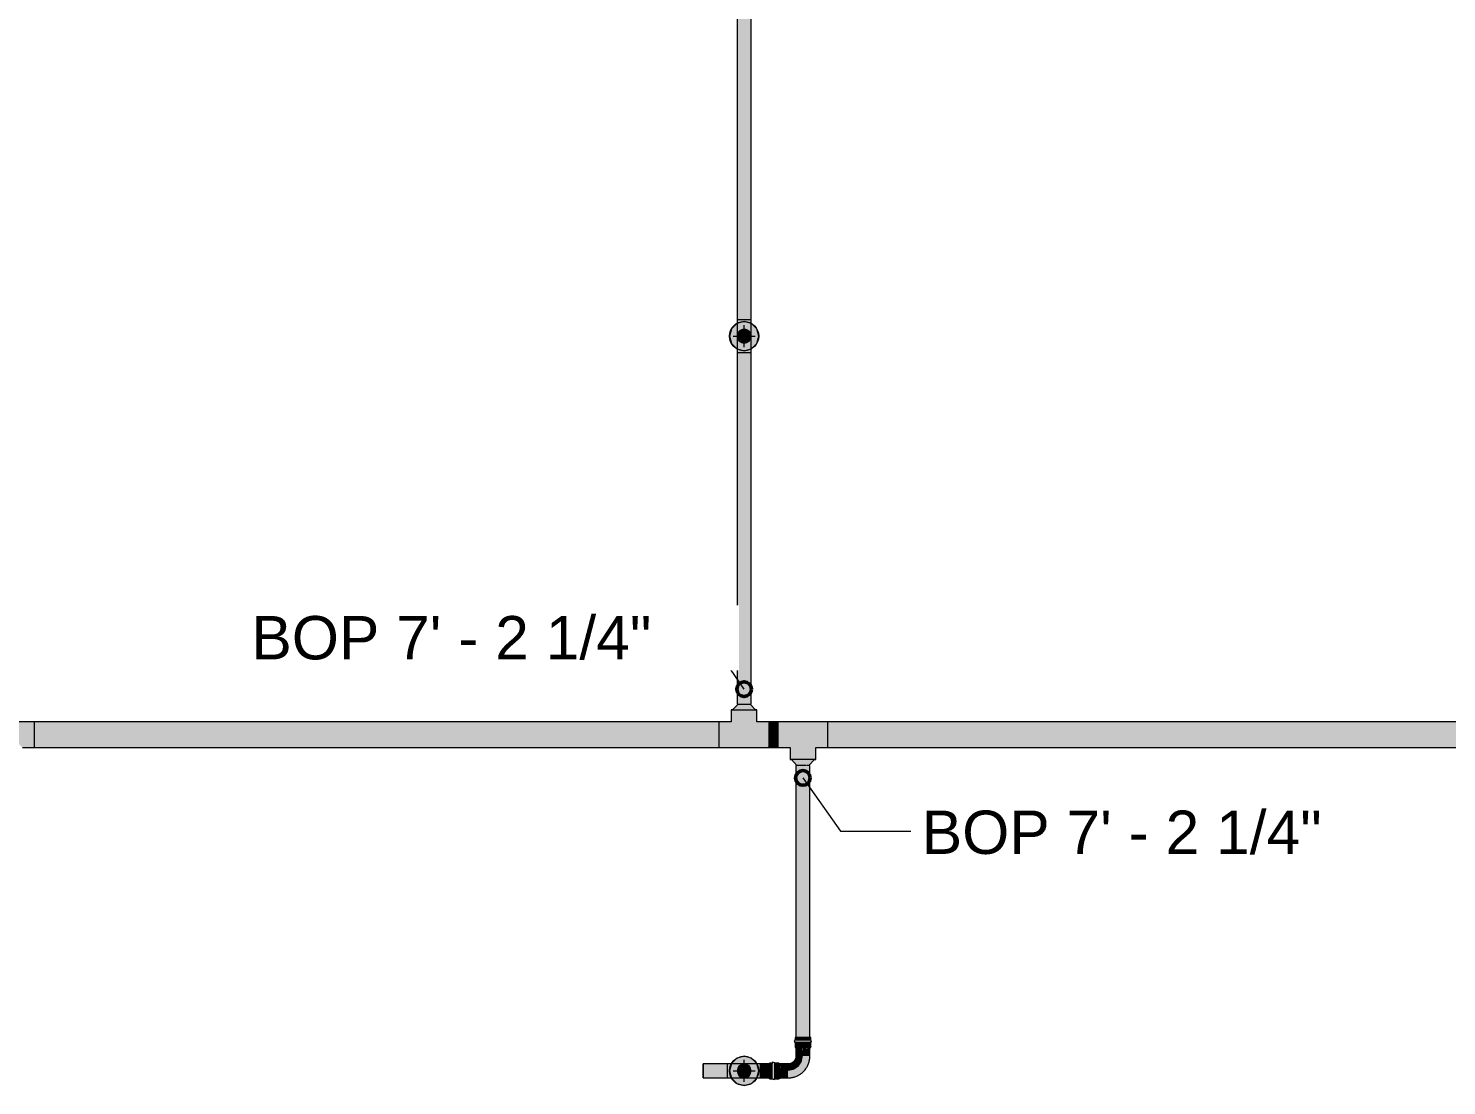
# Model space of a CAD drawing. Header units: inches. Extents: x -3385 to 41, y 7 to 1342.
# Drawn here: x -2897.4 to -2704.4, y 873.7 to 1017.6 of the extents above; entities that cross this region are included whole.
import ezdxf

# ---------------------------------------------------------------- set-up
doc = ezdxf.new("R2010")
doc.units = ezdxf.units.IN
doc.header["$MEASUREMENT"] = 0
for name, color, linetype, lineweight in [('A-ANNO-NOTE', 131, 'Continuous', 9), ('G-ANNO-DIMS', 111, 'Continuous', 9), ('P-PIPE', 3, 'Continuous', 9), ('P-PIPE-CNTR', 3, 'Continuous', 9)]:
    doc.layers.add(name, color=color, linetype=linetype, lineweight=lineweight)
doc.styles.add('Arial', font='arial.ttf', dxfattribs={"height": 5.901198})

# ---------------------------------------------------------------- blocks, each defined once
blk = doc.blocks.new('Victaulic-VicPress316-Elbow 90-45deg Style P568_P571 - Standard-1108285-LOWER PARKING')
at = {"layer": 'P-PIPE'}
for points in [[(-2793.06, 879.59), (-2791.67, 879.59), (-2790.94, 879.59), (-2790.88, 879.63), (-2790.8, 879.73), (-2790.78, 879.75), (-2790.94, 879.92), (-2792.32, 879.92), (-2793.06, 879.92), (-2793.11, 879.88), (-2793.2, 879.78), (-2793.22, 879.75), (-2793.11, 879.64)], [(-2791.05, 878.81), (-2791.03, 878.85), (-2791, 878.87), (-2790.97, 878.91), (-2790.94, 879.03), (-2792.32, 879.04), (-2793.06, 879.03), (-2792.99, 878.86), (-2792.95, 878.82), (-2792.91, 878.85), (-2792.74, 878.82), (-2792.64, 878.84), (-2792.33, 878.82), (-2792.28, 878.82), (-2792.16, 878.83), (-2791.92, 878.84), (-2791.62, 878.83), (-2791.51, 878.85), (-2791.22, 878.82), (-2791.11, 878.84), (-2791.05, 878.81)], [(-2792.95, 877.76), (-2792.61, 877.76), (-2792, 877.76), (-2792.01, 878.84), (-2792.33, 878.82), (-2792.48, 878.85), (-2792.54, 878.84), (-2792.67, 878.84), (-2792.77, 878.82), (-2792.92, 878.85), (-2792.95, 878.81), (-2792.95, 877.76)], [(-2791.05, 877.76), (-2791.06, 878.82), (-2791.11, 878.84), (-2791.27, 878.82), (-2791.33, 878.84), (-2791.62, 878.83), (-2791.72, 878.82), (-2791.85, 878.83), (-2792, 878.84), (-2792, 877.76), (-2791.06, 877.76)], [(-2790.86, 879.84), (-2790.89, 879.88), (-2790.94, 879.92), (-2790.87, 879.84)], [(-2796.01, 874.52), (-2795.84, 874.68), (-2795.84, 876.08), (-2795.84, 876.8), (-2795.88, 876.86), (-2795.99, 876.94), (-2796.01, 876.97), (-2796.17, 876.8), (-2796.17, 875.42), (-2796.17, 874.68), (-2796.14, 874.63), (-2796.03, 874.54)], [(-2795.84, 874.68), (-2795.29, 874.68), (-2795.28, 876.08), (-2795.29, 876.8), (-2795.84, 876.8), (-2795.84, 875.42), (-2795.84, 874.68)], [(-2795.29, 874.68), (-2795.12, 874.75), (-2795.07, 874.79), (-2795.1, 874.83), (-2795.07, 875), (-2795.09, 875.1), (-2795.07, 875.41), (-2795.07, 875.46), (-2795.08, 875.58), (-2795.09, 875.82), (-2795.08, 876.12), (-2795.1, 876.23), (-2795.07, 876.52), (-2795.1, 876.64), (-2795.09, 876.7), (-2795.12, 876.73), (-2795.17, 876.77), (-2795.29, 876.8), (-2795.28, 875.42), (-2795.29, 874.71)], [(-2795.08, 875.75), (-2794.01, 875.75), (-2794.01, 876.69), (-2795.08, 876.68), (-2795.1, 876.63), (-2795.07, 876.47), (-2795.09, 876.41), (-2795.08, 876.12), (-2795.07, 876.03), (-2795.08, 875.9), (-2795.09, 875.75)], [(-2794.01, 875.75), (-2793.24, 875.9), (-2792.58, 876.34), (-2792.15, 876.99), (-2792, 877.76), (-2792.95, 877.76), (-2793.09, 877.23), (-2793.49, 876.83), (-2794.01, 876.68), (-2794.01, 875.9)], [(-2794.01, 874.79), (-2793.74, 874.85), (-2793.29, 874.91), (-2792.84, 875.04), (-2792.54, 875.22), (-2792, 875.61), (-2791.91, 875.67), (-2791.63, 876.1), (-2791.44, 876.34), (-2791.27, 876.65), (-2791.17, 877.03), (-2791.06, 877.76), (-2792, 877.76), (-2792.15, 876.99), (-2792.59, 876.34), (-2793.24, 875.9), (-2794.01, 875.75), (-2794.01, 874.81)], [(-2795.93, 874.6), (-2795.88, 874.63), (-2795.84, 874.68), (-2795.92, 874.61)], [(-2794.01, 874.79), (-2794.01, 875.14), (-2794.01, 875.75), (-2795.09, 875.73), (-2795.07, 875.41), (-2795.1, 875.26), (-2795.09, 875.2), (-2795.08, 875.05), (-2795.07, 874.97), (-2795.1, 874.82), (-2795.07, 874.79), (-2795.01, 874.79)], [(-2793.77, 874.84), (-2793.28, 874.91), (-2793.3, 874.91), (-2793.74, 874.85)]]:
    blk.add_hatch(color=256, dxfattribs=at).paths.add_polyline_path(points, flags=0)
h = blk.add_hatch(color=256, dxfattribs=at)
h.paths.add_polyline_path([(-2791.67, 879.92), (-2790.94, 879.92), (-2790.94, 880.29), (-2791.67, 880.3), (-2791.67, 880)], flags=0)
h.paths.add_polyline_path([(-2793.06, 879.92), (-2791.67, 879.92), (-2791.67, 880.3), (-2793.06, 880.29), (-2793.06, 879.92)], flags=0)
h = blk.add_hatch(color=256, dxfattribs=at)
h.paths.add_polyline_path([(-2792, 879.04), (-2790.94, 879.03), (-2790.94, 879.59), (-2792, 879.59)], flags=0)
h.paths.add_polyline_path([(-2793.06, 879.03), (-2792, 879.04), (-2792, 879.59), (-2793.06, 879.59), (-2793.06, 879.03)], flags=0)
h = blk.add_hatch(color=256, dxfattribs=at)
h.paths.add_polyline_path([(-2796.17, 874.68), (-2796.17, 875.42), (-2796.54, 875.42), (-2796.55, 874.68)], flags=0)
h.paths.add_polyline_path([(-2796.17, 875.42), (-2796.17, 876.8), (-2796.55, 876.8), (-2796.54, 875.42)], flags=0)
for p, q in [((-2793.06, 880.29), (-2793.06, 879.92)), ((-2793.06, 879.59), (-2793.06, 879.03)), ((-2793.06, 879.03), (-2792.95, 878.81)), ((-2792.95, 878.87), (-2792.95, 877.76)), ((-2791.05, 877.76), (-2791.05, 878.87)), ((-2791.02, 878.84), (-2791.05, 878.81)), ((-2790.94, 879.03), (-2791.02, 878.84)), ((-2790.94, 879.92), (-2790.94, 880.29)), ((-2790.94, 879.03), (-2790.94, 879.59)), ((-2796.17, 876.8), (-2796.55, 876.8)), ((-2795.29, 876.8), (-2795.84, 876.8)), ((-2795.29, 876.8), (-2795.07, 876.69)), ((-2794.01, 876.69), (-2795.12, 876.69)), ((-2796.55, 874.68), (-2796.17, 874.68)), ((-2795.84, 874.68), (-2795.29, 874.68)), ((-2795.29, 874.68), (-2795.1, 874.76)), ((-2795.13, 874.79), (-2794.01, 874.79)), ((-2795.1, 874.76), (-2795.07, 874.79))]:
    blk.add_line(p, q, dxfattribs=at)
at = {"layer": 'P-PIPE', "flags": 128}
for points in [[(-2790.82, 879.64), (-2790.92, 879.92), (-2790.93, 879.92), (-2790.94, 879.92), (-2790.95, 879.92), (-2790.96, 879.92), (-2790.97, 879.92), (-2790.98, 879.92), (-2790.99, 879.92), (-2791, 879.92), (-2791.02, 879.92), (-2791.04, 879.92), (-2791.06, 879.92), (-2791.08, 879.92), (-2791.1, 879.92), (-2791.12, 879.92), (-2791.15, 879.92), (-2791.17, 879.92), (-2791.2, 879.92), (-2791.23, 879.92), (-2791.26, 879.92), (-2791.29, 879.92), (-2791.32, 879.92), (-2791.35, 879.92), (-2791.39, 879.92), (-2791.42, 879.92), (-2791.46, 879.92), (-2791.5, 879.92), (-2791.53, 879.92), (-2791.57, 879.92), (-2791.61, 879.92), (-2791.65, 879.92), (-2791.69, 879.92), (-2791.73, 879.92), (-2791.77, 879.92), (-2791.81, 879.92), (-2791.86, 879.92), (-2791.9, 879.92), (-2791.94, 879.92), (-2791.98, 879.92), (-2792.03, 879.92), (-2792.07, 879.92), (-2792.11, 879.92), (-2792.15, 879.92), (-2792.19, 879.92), (-2792.24, 879.92), (-2792.28, 879.92), (-2792.32, 879.92), (-2792.36, 879.92), (-2792.4, 879.92), (-2792.44, 879.92), (-2792.47, 879.92), (-2792.51, 879.92), (-2792.55, 879.92), (-2792.58, 879.92), (-2792.62, 879.92), (-2792.65, 879.92), (-2792.69, 879.92), (-2792.72, 879.92), (-2792.75, 879.92), (-2792.78, 879.92), (-2792.81, 879.92), (-2792.83, 879.92), (-2792.86, 879.92), (-2792.88, 879.92), (-2792.91, 879.92), (-2792.93, 879.92), (-2792.95, 879.92), (-2792.97, 879.92), (-2792.98, 879.92), (-2793, 879.92), (-2793.01, 879.92), (-2793.02, 879.92), (-2793.03, 879.92), (-2793.04, 879.92), (-2793.05, 879.92), (-2793.06, 879.92), (-2793.07, 879.92), (-2793.08, 879.92), (-2793.17, 879.87)], [(-2793.17, 879.87), (-2793.08, 879.59), (-2793.06, 879.59), (-2793.06, 879.59), (-2793.05, 879.59), (-2793.04, 879.59), (-2793.03, 879.59), (-2793.02, 879.59)], [(-2790.97, 879.59), (-2790.96, 879.59), (-2790.95, 879.59), (-2790.95, 879.59), (-2790.94, 879.59), (-2790.93, 879.59), (-2790.91, 879.59), (-2790.82, 879.64)], [(-2796.12, 876.92), (-2796.17, 876.82), (-2796.17, 876.81), (-2796.17, 876.8), (-2796.17, 876.79), (-2796.17, 876.78), (-2796.17, 876.77), (-2796.17, 876.76)], [(-2795.89, 874.57), (-2795.85, 874.67), (-2795.84, 874.68), (-2795.84, 874.69), (-2795.84, 874.69), (-2795.84, 874.7), (-2795.84, 874.71), (-2795.84, 874.72), (-2795.84, 874.74), (-2795.84, 874.75), (-2795.84, 874.77), (-2795.84, 874.79), (-2795.84, 874.8), (-2795.84, 874.82), (-2795.84, 874.85), (-2795.84, 874.87), (-2795.84, 874.9), (-2795.84, 874.92), (-2795.84, 874.95), (-2795.84, 874.98), (-2795.84, 875.01), (-2795.84, 875.04), (-2795.84, 875.07), (-2795.84, 875.1), (-2795.84, 875.14), (-2795.84, 875.17), (-2795.84, 875.21), (-2795.84, 875.25), (-2795.84, 875.29), (-2795.84, 875.32), (-2795.84, 875.36), (-2795.84, 875.4), (-2795.84, 875.44), (-2795.84, 875.48), (-2795.84, 875.53), (-2795.84, 875.57), (-2795.84, 875.61), (-2795.84, 875.65), (-2795.84, 875.69), (-2795.84, 875.74), (-2795.84, 875.78), (-2795.84, 875.82), (-2795.84, 875.86), (-2795.84, 875.9), (-2795.84, 875.95), (-2795.84, 875.99), (-2795.84, 876.03), (-2795.84, 876.07), (-2795.84, 876.11), (-2795.84, 876.15), (-2795.84, 876.19), (-2795.84, 876.23), (-2795.84, 876.26), (-2795.84, 876.3), (-2795.84, 876.34), (-2795.84, 876.37), (-2795.84, 876.4), (-2795.84, 876.44), (-2795.84, 876.47), (-2795.84, 876.5), (-2795.84, 876.53), (-2795.84, 876.56), (-2795.84, 876.58), (-2795.84, 876.61), (-2795.84, 876.63), (-2795.84, 876.65), (-2795.84, 876.67), (-2795.84, 876.69), (-2795.84, 876.71), (-2795.84, 876.73), (-2795.84, 876.74), (-2795.84, 876.76), (-2795.84, 876.77), (-2795.84, 876.78), (-2795.84, 876.79), (-2795.84, 876.8), (-2795.84, 876.8), (-2795.84, 876.81), (-2795.85, 876.84), (-2796.12, 876.92)], [(-2793.27, 877), (-2793.3, 876.97), (-2793.33, 876.94), (-2793.36, 876.92), (-2793.4, 876.89), (-2793.43, 876.87), (-2793.47, 876.84), (-2793.5, 876.82), (-2793.54, 876.8), (-2793.58, 876.79), (-2793.62, 876.77), (-2793.66, 876.75), (-2793.7, 876.74), (-2793.74, 876.73), (-2793.78, 876.72), (-2793.82, 876.71), (-2793.87, 876.7), (-2793.91, 876.7), (-2793.95, 876.69), (-2793.99, 876.69), (-2794.01, 876.69)], [(-2792.95, 877.76), (-2792.95, 877.72), (-2792.95, 877.67), (-2792.96, 877.63), (-2792.96, 877.59), (-2792.97, 877.55), (-2792.98, 877.5), (-2792.99, 877.46), (-2793, 877.42), (-2793.02, 877.38), (-2793.03, 877.34), (-2793.05, 877.3), (-2793.07, 877.27), (-2793.09, 877.23), (-2793.11, 877.19), (-2793.14, 877.16), (-2793.16, 877.12), (-2793.19, 877.09), (-2793.21, 877.06), (-2793.24, 877.02), (-2793.27, 877)], [(-2791.93, 875.65), (-2791.85, 875.73), (-2791.77, 875.82), (-2791.69, 875.91), (-2791.62, 876.01), (-2791.55, 876.11), (-2791.49, 876.21), (-2791.43, 876.31), (-2791.37, 876.41), (-2791.32, 876.52), (-2791.27, 876.63), (-2791.23, 876.74), (-2791.19, 876.85), (-2791.16, 876.96), (-2791.13, 877.08), (-2791.1, 877.19), (-2791.08, 877.31), (-2791.07, 877.43), (-2791.06, 877.55), (-2791.05, 877.67), (-2791.05, 877.76)], [(-2796.17, 874.73), (-2796.17, 874.72), (-2796.17, 874.71), (-2796.17, 874.7), (-2796.17, 874.69), (-2796.17, 874.68), (-2796.17, 874.67), (-2796.17, 874.65), (-2795.89, 874.57)], [(-2794.01, 874.79), (-2793.9, 874.8), (-2793.78, 874.8), (-2793.66, 874.81), (-2793.54, 874.83), (-2793.43, 874.85), (-2793.31, 874.88), (-2793.2, 874.91), (-2793.08, 874.94), (-2792.97, 874.98), (-2792.86, 875.03), (-2792.75, 875.08), (-2792.65, 875.13), (-2792.54, 875.18), (-2792.44, 875.25), (-2792.34, 875.31), (-2792.24, 875.38), (-2792.15, 875.45), (-2792.06, 875.53), (-2791.97, 875.61), (-2791.93, 875.65)]]:
    blk.add_lwpolyline(points, dxfattribs=at)
at = {"layer": 'P-PIPE'}
for centre, major_axis, ratio, start_param, end_param in [((-2792, 880.29), (1.06, 0), 0.004167, 0, 3.137377), ((-2792, 879.92), (1.06, 0), 0.004167, 0, 3.137377), ((-2792, 879.59), (1.06, 0), 0.004167, 0, 3.137377), ((-2792, 878.81), (0.95, 0), 0.004167, 2.482209, 2.509058), ((-2792, 878.81), (0.95, 0), 0.004167, 1.88074, 1.901473), ((-2792, 878.81), (0.95, 0), 0.004167, 1.231688, 1.252421), ((-2792, 878.81), (0.95, 0), 0.004167, 0.624103, 0.650953), ((-2796.55, 875.74), (0, 1.06), 0.004216, 3.145759, 6.283185), ((-2796.55, 875.74), (0, 1.06), 0.004216, 0.004167, 0.338476), ((-2796.17, 875.74), (0, 1.06), 0.004216, 3.145759, 6.283185), ((-2795.84, 875.74), (0, 1.06), 0.004216, 3.145759, 6.283185), ((-2795.07, 875.74), (0, 0.95), 0.004216, 5.632184, 5.659033), ((-2796.55, 875.74), (0, 1.06), 0.004216, 2.800859, 2.899607), ((-2795.07, 875.74), (0, 0.95), 0.004216, 5.030715, 5.051448), ((-2795.07, 875.74), (0, 0.95), 0.004216, 4.381663, 4.402396), ((-2795.07, 875.74), (0, 0.95), 0.004216, 3.774078, 3.800927)]:
    blk.add_ellipse(centre, major_axis=major_axis, ratio=ratio, start_param=start_param, end_param=end_param, dxfattribs=at)

msp = doc.modelspace()

# ---------------------------------------------------------------- hatches: boundary and pattern name
at = {"layer": 'A-ANNO-NOTE'}
h = msp.add_hatch(color=256, dxfattribs=at)
edge = h.paths.add_edge_path(flags=0)
edge.add_arc((-2800, 975.743), 2, 0, 360)
for points in [[(-2800, 973.743), (-2799, 974.011), (-2798.268, 974.743), (-2798, 975.743), (-2798.268, 976.743), (-2799, 977.475), (-2800, 977.743), (-2801, 977.475), (-2801.732, 976.743), (-2802, 975.743), (-2801.732, 974.743), (-2801, 974.011)], [(-2800, 873.743), (-2799, 874.011), (-2798.268, 874.743), (-2798, 875.743), (-2798.268, 876.743), (-2799, 877.475), (-2800, 877.743), (-2801, 877.475), (-2801.732, 876.743), (-2802, 875.743), (-2801.732, 874.743), (-2801, 874.011)]]:
    msp.add_hatch(color=256, dxfattribs=at).paths.add_polyline_path(points, flags=0)
h = msp.add_hatch(color=256, dxfattribs=at)
edge = h.paths.add_edge_path(flags=0)
edge.add_arc((-2800, 875.743), 2, 0, 360)
at = {"layer": 'P-PIPE'}
h = msp.add_hatch(color=256, dxfattribs=at)
h.paths.add_polyline_path([(-2800.672, 977.984), (-2800.672, 977.985), (-2800.672, 988.833)], flags=0)
h.paths.add_polyline_path([(-2800, 977.983), (-2800, 1085.495), (-2800.95, 1085.498), (-2800.95, 977.987), (-2800.473, 977.983), (-2800.246, 977.983)], flags=0)
for points in [[(-2800, 977.983), (-2799.05, 977.987), (-2799.05, 1085.499), (-2799.525, 1085.495), (-2800, 1085.495), (-2800, 988.833)], [(-2800, 974.793), (-2799.754, 974.825), (-2799.525, 974.92), (-2799.316, 975.088), (-2799.177, 975.268), (-2799.082, 975.497), (-2799.05, 975.743), (-2799.082, 975.989), (-2799.177, 976.218), (-2799.328, 976.415), (-2799.525, 976.566), (-2799.754, 976.66), (-2800, 976.693), (-2800.246, 976.66), (-2800.475, 976.566), (-2800.672, 976.415), (-2800.823, 976.218), (-2800.918, 975.989), (-2800.95, 975.743), (-2800.918, 975.497), (-2800.823, 975.268), (-2800.672, 975.071), (-2800.475, 974.92), (-2800.246, 974.825)], [(-2800, 925.655), (-2800, 973.495), (-2800.95, 973.498), (-2800.95, 925.659), (-2800.475, 925.656), (-2800.246, 925.656)], [(-2800, 925.655), (-2799.05, 925.659), (-2799.05, 973.499), (-2799.525, 973.495), (-2800, 973.495), (-2800, 933.851)], [(-2799.996, 921.485), (-2798.25, 923.242), (-2798.25, 924.878), (-2798.868, 924.873), (-2801.7, 924.877), (-2801.75, 924.878), (-2801.75, 923.242), (-2800.449, 921.938), (-2800.291, 921.779)], [(-2799.997, 924.872), (-2798.437, 924.878), (-2799.187, 925.657), (-2800.823, 925.649), (-2801.562, 924.878), (-2800.246, 924.872), (-2799.998, 924.872)], [(-2799.544, 924.871), (-2801.562, 924.878), (-2801.562, 924.881), (-2801.208, 924.873), (-2799.702, 924.871)], [(-2901.751, 919.742), (-2901.75, 919.742), (-2900.449, 921.046), (-2899.996, 921.5), (-2898.248, 919.742), (-2896.614, 919.742), (-2896.611, 920.832), (-2896.614, 923.242), (-2903.386, 923.242), (-2903.383, 922.374), (-2903.386, 919.742), (-2901.851, 919.742)], [(-2796.614, 919.742), (-2796.611, 920.611), (-2796.614, 923.242), (-2798.25, 923.242), (-2798.76, 922.725), (-2799.996, 921.485), (-2801.751, 923.242), (-2803.386, 923.242), (-2803.382, 922.153), (-2803.384, 919.742)], [(-2796.611, 921.492), (-2795.382, 921.492), (-2795.386, 923.242), (-2796.614, 923.242), (-2796.611, 922.07), (-2796.611, 921.493)], [(-2793.851, 919.742), (-2793.75, 919.742), (-2792.449, 921.046), (-2791.996, 921.5), (-2790.248, 919.742), (-2788.614, 919.742), (-2788.611, 920.832), (-2788.614, 923.242), (-2795.386, 923.242), (-2795.383, 922.374), (-2795.386, 919.742)], [(-2768.871, 921.492), (-2643.382, 921.492), (-2643.386, 923.242), (-2788.614, 923.242), (-2788.611, 922.367), (-2788.611, 921.492), (-2786.345, 921.492)], [(-2803.82, 919.742), (-2803.386, 919.742), (-2803.383, 920.617), (-2803.382, 921.492), (-2896.611, 921.492), (-2896.613, 919.742), (-2873.719, 919.742)], [(-2795.386, 919.742), (-2795.386, 919.743), (-2795.382, 920.832), (-2795.382, 921.492), (-2796.611, 921.492), (-2796.612, 919.742), (-2795.703, 919.742)], [(-2790.25, 918.107), (-2790.25, 919.742), (-2790.76, 920.26), (-2791.996, 921.5), (-2793.75, 919.742), (-2793.75, 918.107), (-2793.235, 918.112), (-2790.298, 918.108)], [(-2768.871, 919.742), (-2643.386, 919.742), (-2643.383, 920.617), (-2643.382, 921.492), (-2788.611, 921.492), (-2788.613, 919.742), (-2786.345, 919.742)], [(-2793.56, 918.104), (-2793.562, 918.107), (-2792.286, 918.113), (-2793.562, 918.104)], [(-2792.814, 917.327), (-2791.177, 917.336), (-2790.437, 918.107), (-2791.753, 918.113), (-2793.562, 918.107), (-2792.815, 917.328)], [(-2792.949, 880.294), (-2791.999, 880.297), (-2792, 917.329), (-2792.95, 917.325), (-2792.949, 880.295)], [(-2791.049, 880.294), (-2791.054, 917.326), (-2791.525, 917.329), (-2792, 917.329), (-2791.991, 880.297), (-2791.077, 880.295)], [(-2802.24, 875.743), (-2802.244, 876.693), (-2805.567, 876.693), (-2805.564, 876.218), (-2805.563, 875.743), (-2803.82, 875.743)], [(-2800, 874.793), (-2799.754, 874.825), (-2799.525, 874.92), (-2799.328, 875.071), (-2799.177, 875.268), (-2799.082, 875.497), (-2799.05, 875.743), (-2799.082, 875.989), (-2799.177, 876.218), (-2799.328, 876.415), (-2799.525, 876.566), (-2799.754, 876.66), (-2800, 876.693), (-2800.246, 876.66), (-2800.475, 876.566), (-2800.672, 876.415), (-2800.823, 876.218), (-2800.918, 875.989), (-2800.95, 875.743), (-2800.918, 875.497), (-2800.823, 875.268), (-2800.672, 875.071), (-2800.475, 874.92), (-2800.246, 874.825)], [(-2796.545, 875.743), (-2796.548, 876.693), (-2797.756, 876.693), (-2797.752, 876.218), (-2797.752, 875.743), (-2797.267, 875.743)], [(-2805.567, 874.793), (-2802.244, 874.793), (-2802.241, 875.27), (-2802.24, 875.743), (-2805.563, 875.743), (-2805.566, 874.825)], [(-2797.755, 874.793), (-2796.548, 874.793), (-2796.545, 875.743), (-2797.752, 875.743), (-2797.756, 874.793)]]:
    msp.add_hatch(color=256, dxfattribs=at).paths.add_polyline_path(points, flags=0)
h = msp.add_hatch(color=256, dxfattribs=at)
h.paths.add_polyline_path([(-2800, 973.495), (-2800.006, 974.793), (-2800.253, 974.826), (-2800.477, 974.921), (-2800.685, 975.088), (-2800.841, 975.309), (-2800.879, 975.381), (-2800.933, 975.56), (-2800.951, 975.74), (-2800.951, 973.499), (-2800.475, 973.495), (-2800.246, 973.495)], flags=0)
h.paths.add_polyline_path([(-2800.951, 975.743), (-2800.918, 975.991), (-2800.788, 976.275), (-2800.655, 976.432), (-2800.442, 976.58), (-2800.244, 976.661), (-2800, 976.694), (-2800, 977.983), (-2800.951, 977.987), (-2800.951, 975.909)], flags=0)
h = msp.add_hatch(color=256, dxfattribs=at)
h.paths.add_polyline_path([(-2799.049, 975.743), (-2799.049, 977.987), (-2799.525, 977.983), (-2800, 977.983), (-2799.994, 976.693), (-2799.746, 976.659), (-2799.523, 976.565), (-2799.326, 976.414), (-2799.159, 976.176), (-2799.121, 976.104), (-2799.067, 975.925), (-2799.05, 975.751)], flags=0)
h.paths.add_polyline_path([(-2800, 973.495), (-2799.049, 973.499), (-2799.05, 975.734), (-2799.082, 975.495), (-2799.213, 975.21), (-2799.346, 975.053), (-2799.539, 974.913), (-2799.754, 974.824), (-2800, 974.792), (-2800, 974.682)], flags=0)
h = msp.add_hatch(color=256, dxfattribs=at)
h.paths.add_polyline_path([(-2800, 974.792), (-2799.751, 974.826), (-2799.523, 974.921), (-2799.315, 975.088), (-2799.175, 975.27), (-2799.081, 975.499), (-2799.05, 975.749), (-2799.082, 975.991), (-2799.178, 976.221), (-2799.329, 976.416), (-2799.527, 976.567), (-2799.756, 976.661), (-2800.006, 976.693), (-2800.248, 976.66), (-2800.478, 976.564), (-2800.673, 976.414), (-2800.824, 976.215), (-2800.919, 975.986), (-2800.95, 975.737), (-2800.917, 975.494), (-2800.822, 975.265), (-2800.67, 975.069), (-2800.473, 974.918), (-2800.243, 974.824), (-2800.002, 974.792)], flags=0)
h.paths.add_polyline_path([(-2800, 974.793), (-2800.251, 974.827), (-2800.475, 974.92), (-2800.684, 975.088), (-2800.823, 975.268), (-2800.918, 975.503), (-2800.95, 975.743), (-2800.915, 975.994), (-2800.823, 976.218), (-2800.667, 976.418), (-2800.475, 976.566), (-2800.24, 976.661), (-2800, 976.693), (-2799.749, 976.658), (-2799.525, 976.566), (-2799.325, 976.41), (-2799.177, 976.218), (-2799.082, 975.989), (-2799.05, 975.74), (-2799.085, 975.491), (-2799.177, 975.268), (-2799.328, 975.071), (-2799.526, 974.92), (-2799.756, 974.825)], flags=0)
h = msp.add_hatch(color=256, dxfattribs=at)
h.paths.add_polyline_path([(-2896.612, 922.73), (-2896.611, 922.73), (-2896.611, 922.73)], flags=0)
h.paths.add_polyline_path([(-2896.611, 922.367), (-2896.611, 922.367), (-2891.194, 922.343)], flags=0)
h.paths.add_polyline_path([(-2803.82, 921.492), (-2803.382, 921.492), (-2803.386, 923.242), (-2896.614, 923.242), (-2896.611, 922.367), (-2896.611, 921.492), (-2873.719, 921.492)], flags=0)
h = msp.add_hatch(color=256, dxfattribs=at)
h.paths.add_polyline_path([(-2799.049, 875.743), (-2797.752, 875.743), (-2797.756, 876.694), (-2799.991, 876.693), (-2799.752, 876.66), (-2799.467, 876.53), (-2799.31, 876.397), (-2799.171, 876.204), (-2799.082, 875.989), (-2799.05, 875.749)], flags=0)
h.paths.add_polyline_path([(-2801.019, 875.743), (-2800.95, 875.748), (-2800.916, 875.997), (-2800.822, 876.22), (-2800.672, 876.416), (-2800.433, 876.584), (-2800.361, 876.622), (-2800.182, 876.676), (-2800.006, 876.694), (-2802.244, 876.694), (-2802.241, 876.218), (-2802.24, 875.743)], flags=0)
h = msp.add_hatch(color=256, dxfattribs=at)
h.paths.add_polyline_path([(-2800, 874.792), (-2799.751, 874.826), (-2799.523, 874.921), (-2799.326, 875.073), (-2799.175, 875.27), (-2799.081, 875.499), (-2799.05, 875.749), (-2799.082, 875.991), (-2799.179, 876.221), (-2799.329, 876.416), (-2799.528, 876.568), (-2799.756, 876.662), (-2800.006, 876.693), (-2800.248, 876.66), (-2800.478, 876.564), (-2800.673, 876.414), (-2800.824, 876.215), (-2800.919, 875.986), (-2800.95, 875.737), (-2800.917, 875.494), (-2800.822, 875.265), (-2800.67, 875.069), (-2800.473, 874.918), (-2800.243, 874.824), (-2800, 874.792)], flags=0)
h.paths.add_polyline_path([(-2800, 874.793), (-2800.248, 874.826), (-2800.479, 874.923), (-2800.672, 875.071), (-2800.824, 875.27), (-2800.918, 875.502), (-2800.95, 875.743), (-2800.917, 875.99), (-2800.819, 876.222), (-2800.672, 876.415), (-2800.475, 876.566), (-2800.246, 876.66), (-2799.994, 876.692), (-2799.754, 876.66), (-2799.525, 876.566), (-2799.324, 876.409), (-2799.177, 876.218), (-2799.082, 875.983), (-2799.05, 875.743), (-2799.085, 875.491), (-2799.177, 875.268), (-2799.333, 875.068), (-2799.525, 874.92), (-2799.76, 874.824)], flags=0)
h = msp.add_hatch(color=256, dxfattribs=at)
h.paths.add_polyline_path([(-2799.451, 874.792), (-2797.756, 874.792), (-2797.752, 875.267), (-2797.752, 875.743), (-2799.05, 875.736), (-2799.084, 875.489), (-2799.177, 875.267), (-2799.328, 875.07), (-2799.566, 874.902), (-2799.638, 874.864), (-2799.817, 874.81), (-2799.994, 874.792), (-2799.525, 874.792)], flags=0)
h.paths.add_polyline_path([(-2800.003, 874.792), (-2800.008, 874.793), (-2800.246, 874.824), (-2800.533, 874.955), (-2800.69, 875.088), (-2800.837, 875.301), (-2800.918, 875.497), (-2800.951, 875.743), (-2802.24, 875.743), (-2802.244, 874.792), (-2800.166, 874.792)], flags=0)

# ---------------------------------------------------------------- linework, layer by layer
at = {"layer": 'A-ANNO-NOTE'}
for p, q in [((-2801, 977.475), (-2801.732, 976.743)), ((-2800, 977.743), (-2801, 977.475)), ((-2799, 977.475), (-2800, 977.743)), ((-2798.268, 976.743), (-2799, 977.475)), ((-2801.732, 976.743), (-2802, 975.743)), ((-2802, 975.743), (-2801.732, 974.743)), ((-2798, 975.743), (-2798.268, 976.743)), ((-2798.268, 974.743), (-2798, 975.743)), ((-2801.732, 974.743), (-2801, 974.011)), ((-2801, 974.011), (-2800, 973.743)), ((-2800, 973.743), (-2799, 974.011)), ((-2799, 974.011), (-2798.268, 974.743)), ((-2801.732, 876.743), (-2802, 875.743)), ((-2801, 877.475), (-2801.732, 876.743)), ((-2800, 877.743), (-2801, 877.475)), ((-2799, 877.475), (-2800, 877.743)), ((-2798.268, 876.743), (-2799, 877.475)), ((-2798, 875.743), (-2798.268, 876.743)), ((-2802, 875.743), (-2801.732, 874.743)), ((-2801.732, 874.743), (-2801, 874.011)), ((-2799, 874.011), (-2798.268, 874.743)), ((-2798.268, 874.743), (-2798, 875.743)), ((-2801, 874.011), (-2800, 873.743)), ((-2800, 873.743), (-2799, 874.011))]:
    msp.add_line(p, q, dxfattribs=at)
for centre in [(-2800, 975.743), (-2800, 875.743)]:
    msp.add_circle(centre, 2, dxfattribs=at)
at = {"layer": 'G-ANNO-DIMS'}
for p, q in [((-2804.889, 934.845), (-2811.506, 934.845)), ((-2800, 927.695), (-2804.889, 934.845)), ((-2792, 915.609), (-2786.884, 908.368)), ((-2786.884, 908.368), (-2777.311, 908.368))]:
    msp.add_line(p, q, dxfattribs=at)
at = {"layer": 'G-ANNO-DIMS', "lineweight": 50}
for centre in [(-2800, 927.695), (-2792, 915.609)]:
    msp.add_circle(centre, 1, dxfattribs=at)
at = {"layer": 'P-PIPE'}
for p, q in [((-2800.95, 1085.499), (-2800.95, 977.987)), ((-2799.05, 977.987), (-2799.05, 1085.499)), ((-2800.951, 977.987), (-2800.951, 973.499)), ((-2799.049, 973.499), (-2799.049, 977.987)), ((-2800.95, 973.499), (-2800.95, 925.659)), ((-2799.05, 925.659), (-2799.05, 973.499)), ((-2801.75, 924.878), (-2801.75, 923.242)), ((-2800.812, 925.659), (-2801.562, 924.878)), ((-2799.187, 925.659), (-2798.437, 924.878)), ((-2798.25, 923.242), (-2798.25, 924.878)), ((-2896.614, 923.242), (-2903.386, 923.242)), ((-2803.386, 923.242), (-2896.614, 923.242)), ((-2801.75, 923.242), (-2803.386, 923.242)), ((-2796.614, 923.242), (-2798.25, 923.242)), ((-2795.386, 923.242), (-2796.614, 923.242)), ((-2788.614, 923.242), (-2795.386, 923.242)), ((-2643.386, 923.242), (-2788.614, 923.242)), ((-2898.25, 919.742), (-2896.614, 919.742)), ((-2896.614, 919.742), (-2803.386, 919.742)), ((-2803.386, 919.742), (-2796.614, 919.742)), ((-2796.614, 919.742), (-2795.386, 919.742)), ((-2795.386, 919.742), (-2793.75, 919.742)), ((-2793.75, 919.742), (-2793.75, 918.107)), ((-2790.25, 919.742), (-2788.614, 919.742)), ((-2790.25, 918.107), (-2790.25, 919.742)), ((-2788.614, 919.742), (-2643.386, 919.742)), ((-2792.812, 917.325), (-2793.562, 918.107)), ((-2792.95, 917.325), (-2792.949, 880.294)), ((-2790.437, 918.107), (-2791.187, 917.325)), ((-2791.049, 880.294), (-2791.05, 917.325)), ((-2802.244, 876.693), (-2805.567, 876.693)), ((-2797.756, 876.694), (-2802.244, 876.694)), ((-2796.548, 876.693), (-2797.756, 876.693)), ((-2805.567, 874.793), (-2802.244, 874.793)), ((-2802.244, 874.792), (-2797.756, 874.792)), ((-2797.756, 874.793), (-2796.548, 874.793))]:
    msp.add_line(p, q, dxfattribs=at)
for centre, radius, start, end in [((-2800, 975.743), 0.95, 0, 180), ((-2800, 975.743), 0.95, 180, 0), ((-2800, 975.268), 0.475, 90, 270), ((-2800, 976.218), 0.475, 270, 90), ((-2800, 875.743), 0.95, 0, 180), ((-2800, 876.218), 0.475, 270, 90), ((-2800, 875.743), 0.95, 180, 0), ((-2800, 875.268), 0.475, 90, 270)]:
    msp.add_arc(centre, radius, start, end, dxfattribs=at)
for centre, major_axis, ratio, start_param, end_param in [((-2800, 977.987), (0.951, 0), 0.0041666, 3.1415927, 3.403392), ((-2800, 977.987), (0.951, 0), 0.0041666, 3.4054884, 3.6651914), ((-2800, 977.987), (0.95, 0), 0.0041666, 3.6651914, 3.9260253), ((-2800, 977.987), (0.951, 0), 0.0041666, 3.6663729, 3.9269908), ((-2800, 977.987), (0.95, 0), 0.0041666, 3.9269908, 4.1882663), ((-2800, 977.987), (0.951, 0), 0.0041666, 3.9277311, 4.1887902), ((-2800, 977.987), (0.95, 0), 0.0041666, 4.1887902, 4.4503567), ((-2800, 977.987), (0.951, 0), 0.0041666, 4.1892397, 4.4505896), ((-2800, 977.987), (0.95, 0), 0.0041666, 4.4505896, 4.712389), ((-2800, 977.987), (0.951, 0), 0.0041666, 4.4508064, 4.712389), ((-2800, 977.987), (0.95, 0), 0.0041666, 4.712389, 4.9741884), ((-2800, 977.987), (0.951, 0), 0.0041666, 4.712389, 4.9739716), ((-2800, 977.987), (0.95, 0), 0.0041666, 4.9744212, 5.2359878), ((-2800, 977.987), (0.951, 0), 0.0041666, 4.9741884, 5.2355383), ((-2800, 977.987), (0.95, 0), 0.0041666, 5.2365116, 5.4977871), ((-2800, 977.987), (0.951, 0), 0.0041666, 5.2359878, 5.4970469), ((-2800, 977.987), (0.95, 0), 0.0041666, 5.4987526, 5.7595865), ((-2800, 977.987), (0.951, 0), 0.0041666, 5.4977871, 5.758405), ((-2800, 977.987), (0.951, 0), 0.0041666, 5.7595865, 6.0192896), ((-2800, 977.987), (0.951, 0), 0.0041666, 6.0213859, 6.2831853), ((-2800, 973.499), (0.951, 0), 0.0041666, 3.1415927, 4.712389), ((-2800, 973.499), (0.95, 0), 0.0041666, 3.6651914, 3.9260253), ((-2800, 973.499), (0.95, 0), 0.0041666, 3.9269908, 4.1882663), ((-2800, 973.499), (0.95, 0), 0.0041666, 4.1887902, 4.4503567), ((-2800, 973.499), (0.95, 0), 0.0041666, 4.4505896, 4.712389), ((-2800, 973.499), (0.951, 0), 0.0041666, 4.712389, 6.2831853), ((-2800, 973.499), (0.95, 0), 0.0041666, 4.712389, 4.9741884), ((-2800, 973.499), (0.95, 0), 0.0041666, 4.9744212, 5.2359878), ((-2800, 973.499), (0.95, 0), 0.0041666, 5.2365116, 5.4977871), ((-2800, 973.499), (0.95, 0), 0.0041666, 5.4987526, 5.7595865), ((-2800, 924.878), (1.75, 0), 0.0041666, 2.6833511, 3.1415931), ((-2800, 924.878), (1.75, 0), 0.0041666, 3.1436764, 6.2831857), ((-2800, 925.659), (0.95, 0), 0.0041666, 3.1415927, 4.712389), ((-2800, 925.659), (0.95, 0), 0.0041666, 4.712389, 6.2831853), ((-2800, 924.878), (1.75, 0), 0.0041666, 0.0020837, 0.4575634), ((-2896.614, 921.492), (0, 1.75), 0.0020833, 6.0255526, 6.2831853), ((-2896.614, 921.492), (0, 1.75), 0.0020833, 6.154357, 6.2831853), ((-2896.614, 921.492), (0, 1.75), 0.0020833, 5.8925576, 6.0213859), ((-2896.614, 921.492), (0, 1.75), 0.0020833, 5.7637532, 5.8925815), ((-2896.614, 921.492), (0, 1.75), 0.0020833, 5.5019538, 5.7603148), ((-2896.614, 921.492), (0, 1.75), 0.0020833, 5.5026306, 5.7595865), ((-2803.386, 921.492), (0, 1.75), 0.0020833, 6.1501904, 6.2790187), ((-2803.386, 921.492), (0, 1.75), 0.0020833, 6.0213859, 6.1502142), ((-2803.386, 921.492), (0, 1.75), 0.0020833, 5.888391, 6.0172193), ((-2803.386, 921.492), (0, 1.75), 0.0020833, 5.7595865, 5.8884148), ((-2803.386, 921.492), (0, 1.75), 0.0020833, 5.4977871, 5.7561421), ((-2803.386, 921.492), (0, 1.75), 0.0020833, 5.498458, 5.7554199), ((-2796.614, 921.492), (0, 1.75), 0.0020833, 6.1501904, 6.2790187), ((-2796.614, 921.492), (0, 1.75), 0.0020833, 6.0213859, 6.1502142), ((-2796.614, 921.492), (0, 1.75), 0.0020833, 5.888391, 6.0172193), ((-2796.614, 921.492), (0, 1.75), 0.0020833, 5.7595865, 5.8884148), ((-2796.614, 921.492), (0, 1.75), 0.0020833, 5.4977871, 5.7561421), ((-2796.614, 921.492), (0, 1.75), 0.0020833, 5.498458, 5.7554199), ((-2795.386, 921.492), (0, 1.75), 0.0020833, 6.154357, 6.2831853), ((-2795.386, 921.492), (0, 1.75), 0.0020833, 6.0255526, 6.2831853), ((-2795.386, 921.492), (0, 1.75), 0.0020833, 5.8925576, 6.0213859), ((-2795.386, 921.492), (0, 1.75), 0.0020833, 5.7637532, 5.8925815), ((-2795.386, 921.492), (0, 1.75), 0.0020833, 5.5019538, 5.7603148), ((-2795.386, 921.492), (0, 1.75), 0.0020833, 5.5026306, 5.7595865), ((-2788.614, 921.492), (0, 1.75), 0.0020833, 6.0255526, 6.2831853), ((-2788.614, 921.492), (0, 1.75), 0.0020833, 6.154357, 6.2831853), ((-2788.614, 921.492), (0, 1.75), 0.0020833, 5.8925576, 6.0213859), ((-2788.614, 921.492), (0, 1.75), 0.0020833, 5.7637532, 5.8925815), ((-2788.614, 921.492), (0, 1.75), 0.0020833, 5.5019538, 5.7603148), ((-2788.614, 921.492), (0, 1.75), 0.0020833, 5.5026306, 5.7595865), ((-2896.614, 921.492), (0, 1.75), 0.0020833, 5.2401544, 5.4982253), ((-2896.614, 921.492), (0, 1.75), 0.0020833, 5.2405436, 5.4977871), ((-2896.614, 921.492), (0, 1.75), 0.0020833, 4.978355, 5.2362354), ((-2896.614, 921.492), (0, 1.75), 0.0020833, 4.9785546, 5.2359878), ((-2896.614, 921.492), (0, 1.75), 0.0020833, 4.7165556, 4.974284), ((-2896.614, 921.492), (0, 1.75), 0.0020833, 4.7166036, 4.9741884), ((-2896.614, 921.492), (0, 1.75), 0.0020833, 4.4547562, 4.7123433), ((-2896.614, 921.492), (0, 1.75), 0.0020833, 4.4546629, 4.712389), ((-2896.614, 921.492), (0, 1.75), 0.0020833, 4.1929568, 4.4503926), ((-2896.614, 921.492), (0, 1.75), 0.0020833, 4.1927118, 4.4505896), ((-2803.386, 921.492), (0, 1.75), 0.0020833, 5.2363734, 5.4936205), ((-2803.386, 921.492), (0, 1.75), 0.0020833, 5.2359878, 5.4940551), ((-2803.386, 921.492), (0, 1.75), 0.0020833, 4.9743854, 5.2318211), ((-2803.386, 921.492), (0, 1.75), 0.0020833, 4.9741884, 5.2320662), ((-2803.386, 921.492), (0, 1.75), 0.0020833, 4.1885425, 4.446423), ((-2803.386, 921.492), (0, 1.75), 0.0020833, 4.1887902, 4.4462233), ((-2803.386, 921.492), (0, 1.75), 0.0020833, 4.7124347, 4.9700217), ((-2803.386, 921.492), (0, 1.75), 0.0020833, 4.712389, 4.9701151), ((-2803.386, 921.492), (0, 1.75), 0.0020833, 4.4504939, 4.7082223), ((-2803.386, 921.492), (0, 1.75), 0.0020833, 4.4505896, 4.7081744), ((-2796.614, 921.492), (0, 1.75), 0.0020833, 5.2363734, 5.4936205), ((-2796.614, 921.492), (0, 1.75), 0.0020833, 5.2359878, 5.4940551), ((-2796.614, 921.492), (0, 1.75), 0.0020833, 4.9743854, 5.2318211), ((-2796.614, 921.492), (0, 1.75), 0.0020833, 4.9741884, 5.2320662), ((-2796.614, 921.492), (0, 1.75), 0.0020833, 4.7124347, 4.9700217), ((-2796.614, 921.492), (0, 1.75), 0.0020833, 4.712389, 4.9701151), ((-2796.614, 921.492), (0, 1.75), 0.0020833, 4.4504939, 4.7082223), ((-2796.614, 921.492), (0, 1.75), 0.0020833, 4.4505896, 4.7081744), ((-2796.614, 921.492), (0, 1.75), 0.0020833, 4.1885425, 4.446423), ((-2796.614, 921.492), (0, 1.75), 0.0020833, 4.1887902, 4.4462233), ((-2795.386, 921.492), (0, 1.75), 0.0020833, 5.2405436, 5.4977871), ((-2795.386, 921.492), (0, 1.75), 0.0020833, 5.2401544, 5.4982253), ((-2795.386, 921.492), (0, 1.75), 0.0020833, 4.978355, 5.2362354), ((-2795.386, 921.492), (0, 1.75), 0.0020833, 4.9785546, 5.2359878), ((-2795.386, 921.492), (0, 1.75), 0.0020833, 4.1927118, 4.4505896), ((-2795.386, 921.492), (0, 1.75), 0.0020833, 4.1929568, 4.4503926), ((-2795.386, 921.492), (0, 1.75), 0.0020833, 4.7166036, 4.9741884), ((-2795.386, 921.492), (0, 1.75), 0.0020833, 4.7165556, 4.974284), ((-2795.386, 921.492), (0, 1.75), 0.0020833, 4.4546629, 4.712389), ((-2795.386, 921.492), (0, 1.75), 0.0020833, 4.4547562, 4.7123433), ((-2788.614, 921.492), (0, 1.75), 0.0020833, 5.2401544, 5.4982253), ((-2788.614, 921.492), (0, 1.75), 0.0020833, 5.2405436, 5.4977871), ((-2788.614, 921.492), (0, 1.75), 0.0020833, 4.978355, 5.2362354), ((-2788.614, 921.492), (0, 1.75), 0.0020833, 4.9785546, 5.2359878), ((-2788.614, 921.492), (0, 1.75), 0.0020833, 4.7165556, 4.974284), ((-2788.614, 921.492), (0, 1.75), 0.0020833, 4.7166036, 4.9741884), ((-2788.614, 921.492), (0, 1.75), 0.0020833, 4.4547562, 4.7123433), ((-2788.614, 921.492), (0, 1.75), 0.0020833, 4.4546629, 4.712389), ((-2788.614, 921.492), (0, 1.75), 0.0020833, 4.1929568, 4.4503926), ((-2788.614, 921.492), (0, 1.75), 0.0020833, 4.1927118, 4.4505896), ((-2896.614, 921.492), (0, 1.75), 0.0020833, 3.2745638, 3.403392), ((-2896.614, 921.492), (0, 1.75), 0.0020833, 3.1457593, 3.2745876), ((-2896.614, 921.492), (0, 1.75), 0.0020833, 3.5363631, 3.6651914), ((-2896.614, 921.492), (0, 1.75), 0.0020833, 3.4075587, 3.536387), ((-2896.614, 921.492), (0, 1.75), 0.0020833, 3.9311575, 4.1884046), ((-2896.614, 921.492), (0, 1.75), 0.0020833, 3.9307229, 4.1887902), ((-2896.614, 921.492), (0, 1.75), 0.0020833, 3.6686358, 3.9269908), ((-2896.614, 921.492), (0, 1.75), 0.0020833, 3.6693581, 3.92632), ((-2803.386, 921.492), (0, 1.75), 0.0020833, 3.1415927, 3.3992254), ((-2803.386, 921.492), (0, 1.75), 0.0020833, 3.1415927, 3.2704209), ((-2803.386, 921.492), (0, 1.75), 0.0020833, 3.403392, 3.5322203), ((-2803.386, 921.492), (0, 1.75), 0.0020833, 3.6644631, 3.9228242), ((-2803.386, 921.492), (0, 1.75), 0.0020833, 3.6651914, 3.9221473), ((-2803.386, 921.492), (0, 1.75), 0.0020833, 3.5321965, 3.6610248), ((-2803.386, 921.492), (0, 1.75), 0.0020833, 3.9265527, 4.1846236), ((-2803.386, 921.492), (0, 1.75), 0.0020833, 3.9269908, 4.1842344), ((-2796.614, 921.492), (0, 1.75), 0.0020833, 3.1415927, 3.3992254), ((-2796.614, 921.492), (0, 1.75), 0.0020833, 3.1415927, 3.2704209), ((-2796.614, 921.492), (0, 1.75), 0.0020833, 3.5321965, 3.6610248), ((-2796.614, 921.492), (0, 1.75), 0.0020833, 3.403392, 3.5322203), ((-2796.614, 921.492), (0, 1.75), 0.0020833, 3.9265527, 4.1846236), ((-2796.614, 921.492), (0, 1.75), 0.0020833, 3.9269908, 4.1842344), ((-2796.614, 921.492), (0, 1.75), 0.0020833, 3.6644631, 3.9228242), ((-2796.614, 921.492), (0, 1.75), 0.0020833, 3.6651914, 3.9221473), ((-2795.386, 921.492), (0, 1.75), 0.0020833, 3.1457593, 3.2745876), ((-2795.386, 921.492), (0, 1.75), 0.0020833, 3.4075587, 3.536387), ((-2795.386, 921.492), (0, 1.75), 0.0020833, 3.2745638, 3.403392), ((-2795.386, 921.492), (0, 1.75), 0.0020833, 3.6686358, 3.9269908), ((-2795.386, 921.492), (0, 1.75), 0.0020833, 3.6693581, 3.92632), ((-2795.386, 921.492), (0, 1.75), 0.0020833, 3.5363631, 3.6651914), ((-2795.386, 921.492), (0, 1.75), 0.0020833, 3.9307229, 4.1887902), ((-2795.386, 921.492), (0, 1.75), 0.0020833, 3.9311575, 4.1884046), ((-2788.614, 921.492), (0, 1.75), 0.0020833, 3.2745638, 3.403392), ((-2788.614, 921.492), (0, 1.75), 0.0020833, 3.1457593, 3.2745876), ((-2788.614, 921.492), (0, 1.75), 0.0020833, 3.5363631, 3.6651914), ((-2788.614, 921.492), (0, 1.75), 0.0020833, 3.4075587, 3.536387), ((-2788.614, 921.492), (0, 1.75), 0.0020833, 3.9311575, 4.1884046), ((-2788.614, 921.492), (0, 1.75), 0.0020833, 3.9307229, 4.1887902), ((-2788.614, 921.492), (0, 1.75), 0.0020833, 3.6686358, 3.9269908), ((-2788.614, 921.492), (0, 1.75), 0.0020833, 3.6693581, 3.92632), ((-2792, 918.107), (-1.75, 0), 0.0041666, 3.1415927, 6.281102), ((-2792, 918.107), (-1.75, 0), 0.0041666, 0, 0.4582418), ((-2792, 917.325), (0.95, 0), 0.0041666, 1.5707963, 3.1415927), ((-2792, 917.325), (0.95, 0), 0.0041666, 1.0471976, 1.5707963), ((-2792, 917.325), (0.95, 0), 0.0041666, 0, 0.9131786), ((-2792, 918.107), (-1.75, 0), 0.0041666, 2.6840297, 3.1395093), ((-2805.567, 875.743), (0, 0.95), 0.0042156, 0, 1.5707963), ((-2805.567, 875.743), (0, 0.95), 0.0042156, 4.712389, 6.2831853), ((-2802.244, 875.743), (0, 0.951), 0.0042156, 5.7595865, 6.2831853), ((-2802.244, 875.743), (0, 0.95), 0.0042156, 5.4987526, 5.7595865), ((-2802.244, 875.743), (0, 0.951), 0.0042156, 4.712389, 5.758405), ((-2797.756, 875.743), (0, 0.951), 0.0042156, 4.712389, 6.2831853), ((-2797.756, 875.743), (0, 0.95), 0.0042156, 5.4987526, 5.7595865), ((-2805.567, 875.743), (0, 0.95), 0.0042156, 1.5707963, 3.1415927), ((-2805.567, 875.743), (0, 0.95), 0.0042156, 3.1415927, 4.712389), ((-2802.244, 875.743), (0, 0.951), 0.0042156, 3.1415927, 3.403392), ((-2802.244, 875.743), (0, 0.951), 0.0042156, 3.4054884, 3.6651914), ((-2802.244, 875.743), (0, 0.951), 0.0042156, 3.6663729, 3.9269908), ((-2802.244, 875.743), (0, 0.95), 0.0042156, 3.6651914, 3.9260253), ((-2802.244, 875.743), (0, 0.95), 0.0042156, 5.2365116, 5.4977871), ((-2802.244, 875.743), (0, 0.95), 0.0042156, 4.9744212, 5.2359878), ((-2802.244, 875.743), (0, 0.95), 0.0042156, 4.1887902, 4.4503567), ((-2802.244, 875.743), (0, 0.951), 0.0042156, 4.1892397, 4.4505896), ((-2802.244, 875.743), (0, 0.95), 0.0042156, 3.9269908, 4.1882663), ((-2802.244, 875.743), (0, 0.951), 0.0042156, 3.9277311, 4.1887902), ((-2802.244, 875.743), (0, 0.95), 0.0042156, 4.712389, 4.9741884), ((-2802.244, 875.743), (0, 0.95), 0.0042156, 4.4505896, 4.712389), ((-2802.244, 875.743), (0, 0.951), 0.0042156, 4.4508064, 4.712389), ((-2797.756, 875.743), (0, 0.951), 0.0042156, 3.1415927, 4.712389), ((-2797.756, 875.743), (0, 0.95), 0.0042156, 3.6651914, 3.9260253), ((-2797.756, 875.743), (0, 0.95), 0.0042156, 5.2365116, 5.4977871), ((-2797.756, 875.743), (0, 0.95), 0.0042156, 3.9269908, 4.1882663), ((-2797.756, 875.743), (0, 0.95), 0.0042156, 4.9744212, 5.2359878), ((-2797.756, 875.743), (0, 0.95), 0.0042156, 4.712389, 4.9741884), ((-2797.756, 875.743), (0, 0.95), 0.0042156, 4.4505896, 4.712389), ((-2797.756, 875.743), (0, 0.95), 0.0042156, 4.1887902, 4.4503567)]:
    msp.add_ellipse(centre, major_axis=major_axis, ratio=ratio, start_param=start_param, end_param=end_param, dxfattribs=at)
at = {"layer": 'P-PIPE-CNTR'}
for p, q in [((-2800, 974.243), (-2800, 977.243)), ((-2801.5, 975.743), (-2798.5, 975.743)), ((-2800, 874.243), (-2800, 877.243)), ((-2801.5, 875.743), (-2798.5, 875.743))]:
    msp.add_line(p, q, dxfattribs=at)

# ---------------------------------------------------------------- block references
at = {"layer": 'P-PIPE'}
msp.add_blockref('Victaulic-VicPress316-Elbow 90-45deg Style P568_P571 - Standard-1108285-LOWER PARKING', (0, 0), dxfattribs=at)

# ---------------------------------------------------------------- next in the draw order: texts
at = {"layer": 'G-ANNO-DIMS', "char_height": 5.9012, "width": 64.872, "attachment_point": 1, "line_spacing_factor": 0.938532, "style": 'Arial', "bg_fill": 3, "box_fill_scale": 1.25, "bg_fill_color": 0, "bg_fill_transparency": 0}
for insert in [(-2867.066, 937.649), (-2775.811, 911.172)]:
    msp.add_mtext('BOP 7\' - 2 1/4"', dxfattribs=dict(at, insert=insert))

doc.saveas('drawing.dxf')
